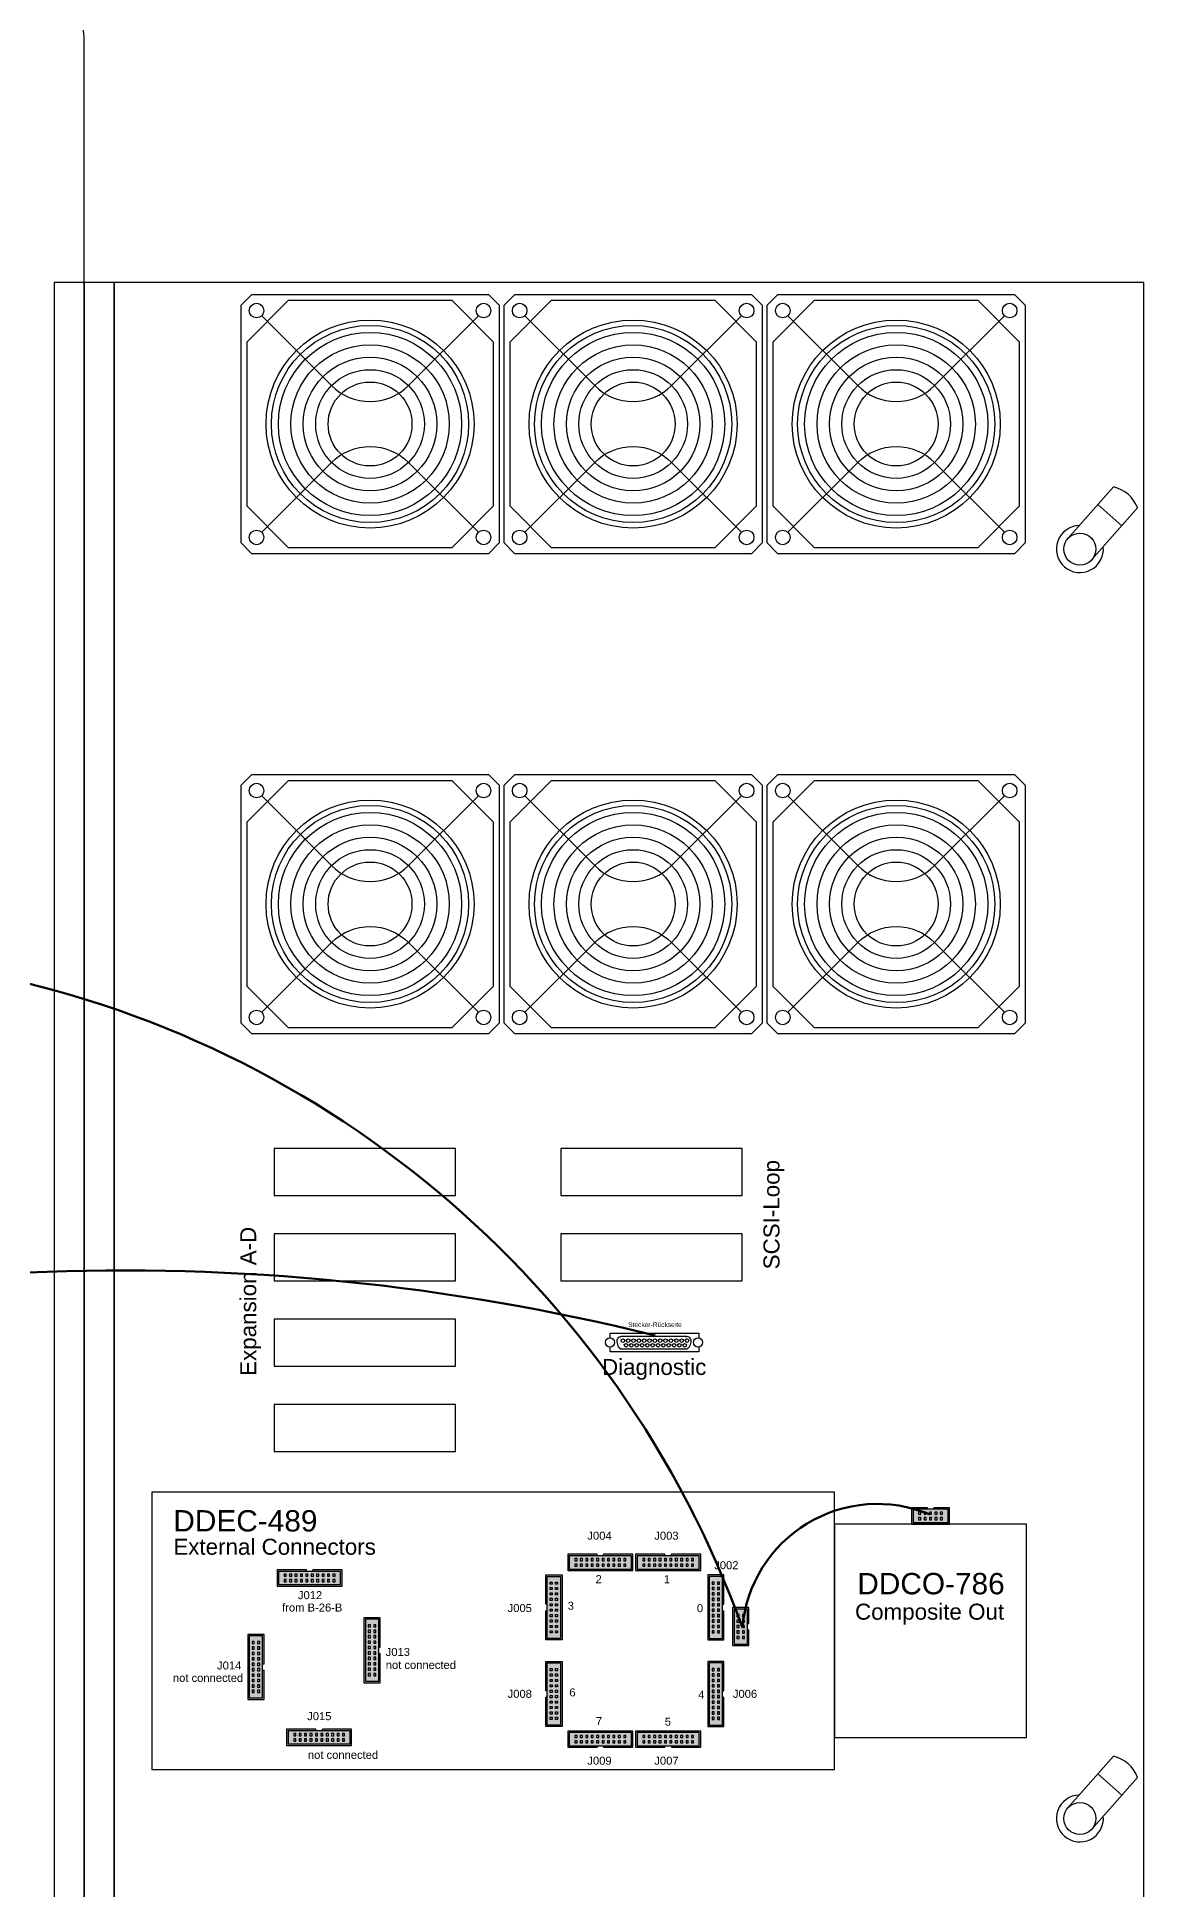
# Model space of a CAD drawing. Header units: millimetres. Extents: x -4275 to 1791, y -353 to 2461.
# Drawn here: x 491 to 1009, y 546 to 1414 of the extents above; entities that cross this region are included whole.
import ezdxf

# ---------------------------------------------------------------- set-up
doc = ezdxf.new("R2010")
doc.units = ezdxf.units.MM
doc.header["$LTSCALE"] = 0.4
doc.layers.add('Connections', color=7, linetype='Continuous', lineweight=70)
doc.styles.get("Standard").update_dxf_attribs({"font": 'ARIALUNI.ttf'})

# ---------------------------------------------------------------- blocks, each defined once
blk = doc.blocks.new('Luefter')
for points in [[(-57.33, -62.5), (57.33, -62.5), (62.5, -57.33), (62.5, 57.33), (57.33, 62.5), (-57.33, 62.5), (-62.5, 57.33), (-62.5, -57.33)], [(-39.61, -59.61), (39.61, -59.61), (59.61, -39.61), (59.61, 39.61), (39.61, 59.61), (-39.61, 59.61), (-59.61, 39.61), (-59.61, -39.61)]]:
    blk.add_lwpolyline(points, close=True)
for points in [[(-52.32, 52.32), (-18.57, 18.57, 0.414214), (18.57, 18.57), (52.32, 52.32)], [(-52.32, -52.32), (-18.57, -18.57, -0.414214), (18.57, -18.57), (52.32, -52.32)]]:
    blk.add_lwpolyline(points, format="xyb")
for centre, radius in [((-54.82, 54.82), 3.53), ((54.82, 54.82), 3.53), ((0, 0), 50.26), ((0, 0), 47.63), ((0, 0), 44.26), ((0, 0), 38.26), ((0, 0), 32.26), ((0, 0), 26.26), ((0, 0), 20.26), ((-54.82, -54.82), 3.53), ((54.82, -54.82), 3.53)]:
    blk.add_circle(centre, radius)
blk = doc.blocks.new('Schloss-Hinten')
for p, q in [((15.7, 29.18), (-5.63, 4.96)), ((26.96, 19.27), (5.63, -4.96)), ((8.39, 20.87), (19.64, 10.96))]:
    blk.add_line(p, q)
blk.add_circle((0, 0), 7.5)
for centre, radius, start, end in [((12.25, 13.91), 15.66, 20.00696, 77.25401), ((0, 0), 11, 91.61637, 5.6446)]:
    blk.add_arc(centre, radius, start, end)
blk = doc.blocks.new('Connector-20')
at = {"true_color": 0x7abdff}
h = blk.add_hatch(color=151, dxfattribs=at)
h.dxf.hatch_style = 1
h.paths.add_polyline_path([(6.92, 29.78), (6.92, 16.74), (7.62, 16.74), (7.62, 30.48), (0, 30.48), (0, 0), (7.62, 0), (7.62, 13.74), (6.92, 13.74), (6.92, 0.7), (0.7, 0.7), (0.7, 29.78)])
at = {"true_color": 0x389cff}
h = blk.add_hatch(color=150, dxfattribs=at)
h.dxf.hatch_style = 1
h.paths.add_polyline_path([(0.7, 29.78), (0.7, 0.7), (6.92, 0.7), (6.92, 29.78)])
h.paths.add_polyline_path([(3.04, 27.17), (3.04, 26.17), (2.04, 26.17), (2.04, 27.17)], flags=16)
h.paths.add_polyline_path([(4.58, 27.17), (5.58, 27.17), (5.58, 26.17), (4.58, 26.17)], flags=16)
h.paths.add_polyline_path([(3.04, 24.63), (3.04, 23.63), (2.04, 23.63), (2.04, 24.63)], flags=16)
h.paths.add_polyline_path([(4.58, 24.63), (5.58, 24.63), (5.58, 23.63), (4.58, 23.63)], flags=16)
h.paths.add_polyline_path([(3.04, 22.09), (3.04, 21.09), (2.04, 21.09), (2.04, 22.09)], flags=16)
h.paths.add_polyline_path([(4.58, 22.09), (5.58, 22.09), (5.58, 21.09), (4.58, 21.09)], flags=16)
h.paths.add_polyline_path([(3.04, 19.55), (3.04, 18.55), (2.04, 18.55), (2.04, 19.55)], flags=16)
h.paths.add_polyline_path([(4.58, 19.55), (5.58, 19.55), (5.58, 18.55), (4.58, 18.55)], flags=16)
h.paths.add_polyline_path([(3.04, 17.01), (3.04, 16.01), (2.04, 16.01), (2.04, 17.01)], flags=16)
h.paths.add_polyline_path([(4.58, 17.01), (5.58, 17.01), (5.58, 16.01), (4.58, 16.01)], flags=16)
h.paths.add_polyline_path([(3.04, 14.47), (3.04, 13.47), (2.04, 13.47), (2.04, 14.47)], flags=16)
h.paths.add_polyline_path([(4.58, 14.47), (5.58, 14.47), (5.58, 13.47), (4.58, 13.47)], flags=16)
h.paths.add_polyline_path([(3.04, 11.93), (3.04, 10.93), (2.04, 10.93), (2.04, 11.93)], flags=16)
h.paths.add_polyline_path([(4.58, 11.93), (5.58, 11.93), (5.58, 10.93), (4.58, 10.93)], flags=16)
h.paths.add_polyline_path([(3.04, 9.39), (3.04, 8.39), (2.04, 8.39), (2.04, 9.39)], flags=16)
h.paths.add_polyline_path([(4.58, 9.39), (5.58, 9.39), (5.58, 8.39), (4.58, 8.39)], flags=16)
h.paths.add_polyline_path([(3.04, 6.85), (3.04, 5.85), (2.04, 5.85), (2.04, 6.85)], flags=16)
h.paths.add_polyline_path([(4.58, 6.85), (5.58, 6.85), (5.58, 5.85), (4.58, 5.85)], flags=16)
h.paths.add_polyline_path([(3.04, 4.31), (3.04, 3.31), (2.04, 3.31), (2.04, 4.31)], flags=16)
h.paths.add_polyline_path([(4.58, 4.31), (5.58, 4.31), (5.58, 3.31), (4.58, 3.31)], flags=16)
for p, q in [((6.92, 16.74), (7.62, 16.74)), ((6.92, 13.74), (7.62, 13.74))]:
    blk.add_line(p, q)
blk.add_lwpolyline([(7.62, 16.74), (7.62, 30.48), (0, 30.48), (0, 0), (7.62, 0), (7.62, 13.74)])
for points in [[(6.92, 29.78), (0.7, 29.78), (0.7, 0.7), (6.92, 0.7)], [(2.04, 26.17), (3.04, 26.17), (3.04, 27.17), (2.04, 27.17)], [(4.58, 26.17), (5.58, 26.17), (5.58, 27.17), (4.58, 27.17)], [(2.04, 23.63), (3.04, 23.63), (3.04, 24.63), (2.04, 24.63)], [(2.04, 21.09), (3.04, 21.09), (3.04, 22.09), (2.04, 22.09)], [(2.04, 18.55), (3.04, 18.55), (3.04, 19.55), (2.04, 19.55)], [(4.58, 23.63), (5.58, 23.63), (5.58, 24.63), (4.58, 24.63)], [(4.58, 21.09), (5.58, 21.09), (5.58, 22.09), (4.58, 22.09)], [(4.58, 18.55), (5.58, 18.55), (5.58, 19.55), (4.58, 19.55)], [(2.04, 16.01), (3.04, 16.01), (3.04, 17.01), (2.04, 17.01)], [(2.04, 13.47), (3.04, 13.47), (3.04, 14.47), (2.04, 14.47)], [(2.04, 10.93), (3.04, 10.93), (3.04, 11.93), (2.04, 11.93)], [(2.04, 8.39), (3.04, 8.39), (3.04, 9.39), (2.04, 9.39)], [(4.58, 16.01), (5.58, 16.01), (5.58, 17.01), (4.58, 17.01)], [(4.58, 13.47), (5.58, 13.47), (5.58, 14.47), (4.58, 14.47)], [(4.58, 10.93), (5.58, 10.93), (5.58, 11.93), (4.58, 11.93)], [(4.58, 8.39), (5.58, 8.39), (5.58, 9.39), (4.58, 9.39)], [(2.04, 5.85), (3.04, 5.85), (3.04, 6.85), (2.04, 6.85)], [(2.04, 3.31), (3.04, 3.31), (3.04, 4.31), (2.04, 4.31)], [(4.58, 5.85), (5.58, 5.85), (5.58, 6.85), (4.58, 6.85)], [(4.58, 3.31), (5.58, 3.31), (5.58, 4.31), (4.58, 4.31)]]:
    blk.add_lwpolyline(points, close=True)
blk = doc.blocks.new('Connector-10')
at = {"true_color": 0x7abdff}
h = blk.add_hatch(color=151, dxfattribs=at)
h.dxf.hatch_style = 1
h.paths.add_polyline_path([(6.92, 17.08), (6.92, 10.39), (7.62, 10.39), (7.62, 17.78), (0, 17.78), (0, 0), (7.62, 0), (7.62, 7.39), (6.92, 7.39), (6.92, 0.7), (0.7, 0.7), (0.7, 17.08)])
at = {"true_color": 0x389cff}
h = blk.add_hatch(color=150, dxfattribs=at)
h.dxf.hatch_style = 1
h.paths.add_polyline_path([(0.7, 17.08), (0.7, 0.7), (6.92, 0.7), (6.92, 17.08)])
h.paths.add_polyline_path([(3.04, 14.47), (3.04, 13.47), (2.04, 13.47), (2.04, 14.47)], flags=16)
h.paths.add_polyline_path([(4.58, 14.47), (5.58, 14.47), (5.58, 13.47), (4.58, 13.47)], flags=16)
h.paths.add_polyline_path([(3.04, 11.93), (3.04, 10.93), (2.04, 10.93), (2.04, 11.93)], flags=16)
h.paths.add_polyline_path([(4.58, 11.93), (5.58, 11.93), (5.58, 10.93), (4.58, 10.93)], flags=16)
h.paths.add_polyline_path([(3.04, 9.39), (3.04, 8.39), (2.04, 8.39), (2.04, 9.39)], flags=16)
h.paths.add_polyline_path([(4.58, 9.39), (5.58, 9.39), (5.58, 8.39), (4.58, 8.39)], flags=16)
h.paths.add_polyline_path([(3.04, 6.85), (3.04, 5.85), (2.04, 5.85), (2.04, 6.85)], flags=16)
h.paths.add_polyline_path([(4.58, 6.85), (5.58, 6.85), (5.58, 5.85), (4.58, 5.85)], flags=16)
h.paths.add_polyline_path([(3.04, 4.31), (3.04, 3.31), (2.04, 3.31), (2.04, 4.31)], flags=16)
h.paths.add_polyline_path([(4.58, 4.31), (5.58, 4.31), (5.58, 3.31), (4.58, 3.31)], flags=16)
for p, q in [((6.92, 10.39), (7.62, 10.39)), ((6.92, 7.39), (7.62, 7.39))]:
    blk.add_line(p, q)
blk.add_lwpolyline([(7.62, 10.39), (7.62, 17.78), (0, 17.78), (0, 0), (7.62, 0), (7.62, 7.39)])
for points in [[(6.92, 17.08), (0.7, 17.08), (0.7, 0.7), (6.92, 0.7)], [(2.04, 13.47), (3.04, 13.47), (3.04, 14.47), (2.04, 14.47)], [(2.04, 10.93), (3.04, 10.93), (3.04, 11.93), (2.04, 11.93)], [(2.04, 8.39), (3.04, 8.39), (3.04, 9.39), (2.04, 9.39)], [(4.58, 13.47), (5.58, 13.47), (5.58, 14.47), (4.58, 14.47)], [(4.58, 10.93), (5.58, 10.93), (5.58, 11.93), (4.58, 11.93)], [(4.58, 8.39), (5.58, 8.39), (5.58, 9.39), (4.58, 9.39)], [(2.04, 5.85), (3.04, 5.85), (3.04, 6.85), (2.04, 6.85)], [(2.04, 3.31), (3.04, 3.31), (3.04, 4.31), (2.04, 4.31)], [(4.58, 5.85), (5.58, 5.85), (5.58, 6.85), (4.58, 6.85)], [(4.58, 3.31), (5.58, 3.31), (5.58, 4.31), (4.58, 4.31)]]:
    blk.add_lwpolyline(points, close=True)
blk = doc.blocks.new('RS232')
for points in [[(0, 9.5), (0, 12.5), (59.5, 12.5), (59.5, 9.5)], [(59.5, 3.4), (59.5, 0), (0, 0), (0, 3.3)]]:
    blk.add_lwpolyline(points)
blk.add_lwpolyline([(7.7, 10.5), (51.2, 10.5, -0.482196), (54.1, 6.8), (53.5, 4.2, -0.34935), (50.5, 1.8), (8.3, 1.8, -0.34935), (5.4, 4.2), (4.8, 6.8, -0.482196)], format="xyb", close=True)
for centre in [(0, 6.4), (58.9, 6.4)]:
    blk.add_circle(centre, 3.11)

msp = doc.modelspace()

# ---------------------------------------------------------------- linework, layer by layer
msp.add_lwpolyline([(512.6, 1299.18), (512.6, 1414.18, 0.414214), (497.6, 1429.18), (-15, 1429.18, 0.414214), (-30, 1414.18), (-30, -45.82, 0.414214), (-15, -60.82), (497.6, -60.82, 0.414214), (512.6, -45.82), (512.6, -30.82)], format="xyb")
for points in [[(512.6, 1299.18), (498.52, 1299.18), (498.52, -30.82), (512.6, -30.82)], [(526.68, 1299.18), (512.6, 1299.18), (512.6, -30.82), (526.68, -30.82)], [(526.68, -30.82), (1009.28, -30.82), (1009.28, 1299.18), (526.68, 1299.18)], [(601.68, 871.18), (686.68, 871.18), (686.68, 893.18), (601.68, 893.18)], [(735.95, 871.18), (820.95, 871.18), (820.95, 893.18), (735.95, 893.18)], [(601.68, 831.18), (686.68, 831.18), (686.68, 853.18), (601.68, 853.18)], [(735.95, 831.18), (820.95, 831.18), (820.95, 853.18), (735.95, 853.18)], [(601.68, 791.18), (686.68, 791.18), (686.68, 813.18), (601.68, 813.18)], [(601.68, 751.18), (686.68, 751.18), (686.68, 773.18), (601.68, 773.18)], [(544.28, 602.18), (864.28, 602.18), (864.28, 732.18), (544.28, 732.18)], [(864.28, 617.18), (954.28, 617.18), (954.28, 717.18), (864.28, 717.18)]]:
    msp.add_lwpolyline(points, close=True)
at = {"color": 7}
for centre in [(765.11, 803.17), (766.53, 800.96), (767.61, 803.17), (769.03, 800.96), (770.11, 803.17), (771.53, 800.96), (772.61, 803.17), (774.03, 800.96), (775.11, 803.17), (776.53, 800.96), (777.61, 803.17), (779.03, 800.96), (780.11, 803.17), (781.53, 800.96), (782.61, 803.17), (784.03, 800.96), (785.11, 803.17), (786.53, 800.96), (787.61, 803.17), (789.03, 800.96), (790.11, 803.17), (791.53, 800.96), (792.61, 803.17), (794.03, 800.96), (795.11, 803.17)]:
    msp.add_circle(centre, 0.834, dxfattribs=at)
at = {"layer": 'Connections'}
for centre, radius, start, end in [((371.03, 506.26), 478.45, 19.83878, 80.33171), ((530.82, -198.89), 1034.96, 76.05246, 108.9136), ((884.4, 663.05), 63.57, 67.45317, 174.95779)]:
    msp.add_arc(centre, radius, start, end, dxfattribs=at)

# ---------------------------------------------------------------- block references
for name, p, xscale, yscale, zscale in [('Luefter', (646.61, 1232.8), 0.97, 0.97, 0.97), ('Luefter', (769.9, 1232.8), 0.97, 0.97, 0.97), ('Luefter', (893.19, 1232.8), 0.97, 0.97, 0.97), ('Luefter', (646.61, 1007.8), 0.97, 0.97, 0.97), ('Luefter', (769.9, 1007.8), 0.97, 0.97, 0.97), ('Luefter', (893.19, 1007.8), 0.97, 0.97, 0.97), ('RS232', (759.06, 797.83), 0.7, 0.7, 0.7)]:
    msp.add_blockref(name, p, dxfattribs=dict(xscale=xscale, yscale=yscale, zscale=zscale))
for name, p in [('Schloss-Hinten', (979.28, 1174.18)), ('Connector-20', (804.83, 662.84)), ('Connector-10', (816.5, 660.24)), ('Connector-20', (643.73, 642.79)), ('Connector-20', (589.32, 634.95)), ('Connector-20', (804.83, 622.29)), ('Schloss-Hinten', (979.28, 579.18))]:
    msp.add_blockref(name, p)
for name, p, rotation in [('Connector-10', (918.17, 717.18), 90), ('Connector-20', (633.51, 688.1), 90), ('Connector-20', (769.78, 695.4), 90), ('Connector-20', (801.56, 695.4), 90), ('Connector-20', (637.99, 613.4), 90), ('Connector-20', (739.3, 620.16), 270), ('Connector-20', (771.08, 620.16), 270)]:
    msp.add_blockref(name, p, dxfattribs=dict(rotation=rotation))
at = {"xscale": -1}
for p in [(736.57, 662.84), (736.57, 622.29)]:
    msp.add_blockref('Connector-20', p, dxfattribs=at)

# ---------------------------------------------------------------- texts
for s, p in [('SCSI-Loop', (838.48, 836.58)), ('Expansion A-D', (593.25, 786.65))]:
    msp.add_text(s, height=7.5, rotation=90).set_placement(p)
at = {"color": 7}
for s, height, p in [('Stecker-Rückseite', 2.2152, (767.58, 809.52)), ('1', 0.599, (763.61, 803.89)), ('25', 0.599, (792.55, 799.48)), ('13', 0.599, (794.17, 804.21))]:
    msp.add_text(s, height=height, dxfattribs=at).set_placement(p)
for s, height, p in [('Diagnostic', 7.5, (755.31, 787.06)), ('DDEC-489', 10, (554.43, 713.7)), ('J004', 3.75, (748.47, 709.85)), ('J003', 3.75, (779.84, 709.85)), ('External Connectors', 7.5, (554.43, 702.8)), ('J002', 3.75, (807.91, 696.01)), ('2', 3.75, (752.28, 689.47)), ('1', 3.75, (784.28, 689.47)), ('DDCO-786', 10, (874.95, 684.26)), ('from B-26-B', 3.75, (605.4, 676.17)), ('J012', 3.75, (612.8, 681.98)), ('J005', 3.75, (711.1, 675.93)), ('3', 3.75, (739.24, 677.03)), ('0', 3.75, (799.8, 675.87)), ('Composite Out', 7.5, (873.88, 672.36)), ('J014', 3.75, (574.91, 649.02)), ('J013', 3.75, (653.96, 655.35)), ('not connected', 3.75, (653.96, 649.28)), ('not connected', 3.75, (554.23, 643.2)), ('J008', 3.75, (711.1, 635.73)), ('6', 3.75, (740, 636.4)), ('4', 3.75, (800.42, 635.39)), ('J006', 3.75, (816.64, 635.73)), ('J015', 3.75, (617.16, 625.26)), ('7', 3.75, (752.45, 622.94)), ('5', 3.75, (784.72, 622.69)), ('not connected', 3.75, (617.5, 607.13)), ('J009', 3.75, (748.47, 604.38)), ('J007', 3.75, (779.84, 604.38))]:
    msp.add_text(s, height=height).set_placement(p)

doc.saveas('drawing.dxf')
